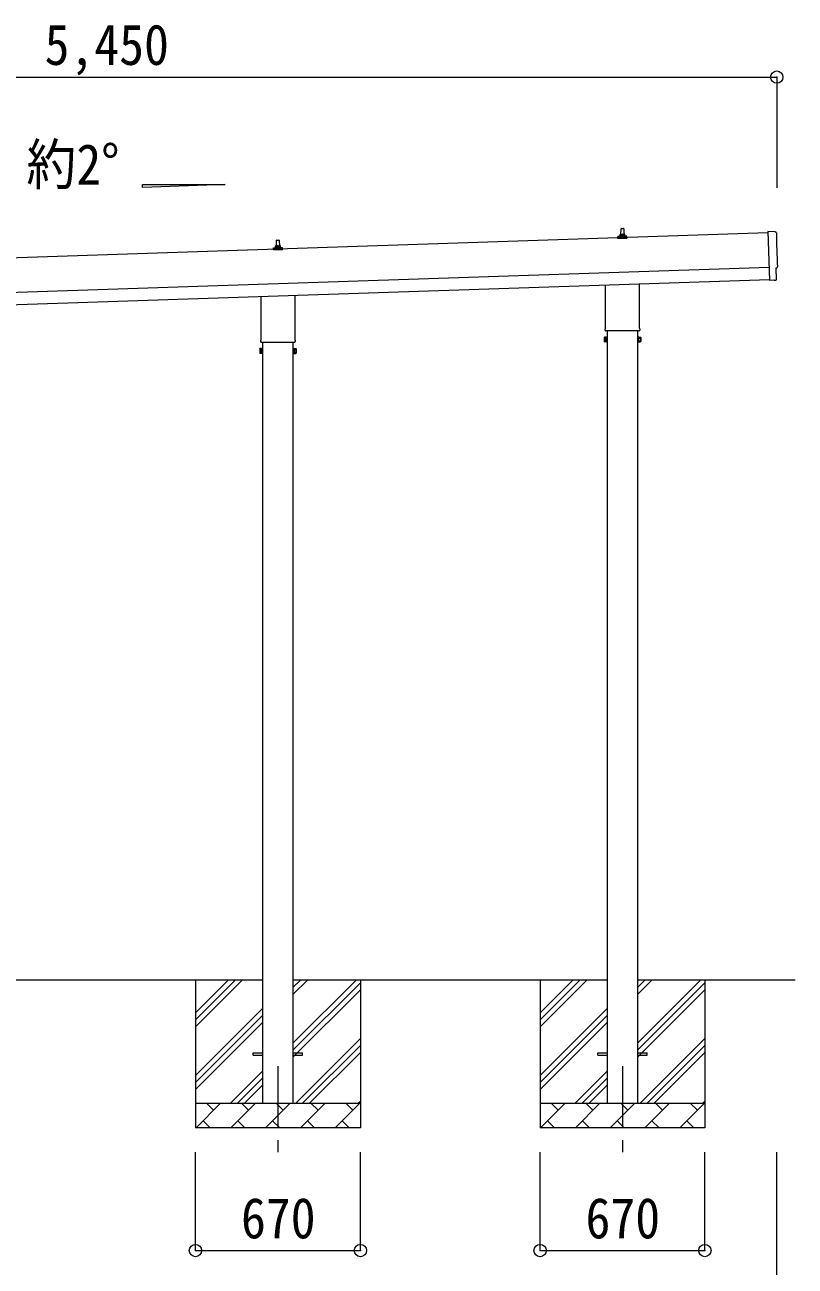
# Model space of a CAD drawing. Units: millimetres at full size, sheet at 1:50. Extents: x -14053 to 14053, y -9700 to 9700.
# Drawn here: x 6008 to 9138, y -6551 to -1507 of the extents above; entities that cross this region are included whole.
import ezdxf
from ezdxf.enums import TextEntityAlignment as Align

# ---------------------------------------------------------------- set-up
doc = ezdxf.new("R2010")
doc.units = ezdxf.units.MM
doc.header["$LTSCALE"] = 50
doc.header["$PDMODE"] = 32
doc.header["$PDSIZE"] = 50
doc.linetypes.add('CHAIN1', pattern=[8, 5, -1, 1, -1])
doc.layers.add('0-8_TABLE1', color=6, linetype='Continuous', lineweight=9)
doc.layers.add('0-F', color=7, linetype='Continuous', lineweight=9)
doc.styles.add('ＭＳ ゴシック', font='')
doc.styles.get('ＭＳ ゴシック').set_extended_font_data('MS Gothic')

msp = doc.modelspace()

# ---------------------------------------------------------------- linework, layer by layer
at = {"layer": '0-8_TABLE1'}
for p, q in [((3613.51, -1719.58), (9063.51, -1719.58)), ((6701.51, -6487.7), (7371.51, -6487.7)), ((8101.51, -6487.7), (8771.51, -6487.7))]:
    msp.add_line(p, q, dxfattribs=at)
at = {"layer": '0-F', "color": 6}
for p, q in [((9063.51, -1719.58), (9063.51, -2169.58)), ((6701.51, -6487.7), (6701.51, -6087.7)), ((7371.51, -6487.7), (7371.51, -6087.7)), ((8101.51, -6487.7), (8101.51, -6087.7)), ((8771.51, -6487.7), (8771.51, -6087.7)), ((9063.51, -7187.7), (9063.51, -6087.7))]:
    msp.add_line(p, q, dxfattribs=at)
at = {"layer": '0-F', "color": 4}
for p, q in [((9027.3, -2352.28), (3644.29, -2531.72)), ((8418.26, -2374.94), (8418.26, -2367.22)), ((8418.64, -2366.44), (8454.38, -2366.44)), ((8419.02, -2366.25), (8425.75, -2364.62)), ((8426.13, -2364.44), (8446.89, -2364.44)), ((8426.51, -2363.65), (8426.51, -2359.44)), ((8427.51, -2359.44), (8445.51, -2359.44)), ((8430.51, -2359.44), (8431.24, -2335.91)), ((8432.24, -2334.94), (8440.78, -2334.94)), ((8441.78, -2335.91), (8442.51, -2359.44)), ((8446.51, -2363.65), (8446.51, -2359.44)), ((8454, -2366.25), (8447.27, -2364.62)), ((8454.76, -2374.94), (8454.76, -2367.22)), ((9057.3, -2347.77), (9027.13, -2347.2)), ((9027.13, -2347.2), (9033.75, -2545.95)), ((7018.26, -2421.6), (7018.26, -2413.89)), ((7018.64, -2413.1), (7054.38, -2413.1)), ((7019.02, -2412.92), (7025.75, -2411.29)), ((7026.13, -2411.1), (7046.89, -2411.1)), ((7026.51, -2410.32), (7026.51, -2406.1)), ((7027.51, -2406.1), (7045.51, -2406.1)), ((7030.51, -2406.1), (7031.24, -2382.58)), ((7032.24, -2381.6), (7040.78, -2381.6)), ((7041.78, -2382.58), (7042.51, -2406.1)), ((7046.51, -2410.32), (7046.51, -2406.1)), ((7054, -2412.92), (7047.27, -2411.29)), ((7054.76, -2421.6), (7054.76, -2413.89)), ((8454.76, -2374.94), (8418.26, -2374.94)), ((7054.76, -2421.6), (7018.26, -2421.6)), ((3648.95, -2671.64), (9031.96, -2492.21)), ((9061.45, -2494.61), (9061.96, -2494.59)), ((9063.02, -2541.61), (9061.45, -2494.61)), ((3650.62, -2721.61), (9033.63, -2542.18)), ((8368.21, -2738.93), (8368.21, -2564.36)), ((8504.81, -2559.81), (8504.81, -2738.93)), ((9051.94, -2544.43), (9033.75, -2545.95)), ((9052.63, -2545.04), (9051.94, -2544.43)), ((9053.37, -2545.29), (9060.28, -2544.7)), ((6968.21, -2785.59), (6968.21, -2611.03)), ((7104.81, -2606.47), (7104.81, -2785.59)), ((8366.51, -2747.7), (8366.51, -2742.2)), ((8504.45, -2751.2), (8368.57, -2751.2)), ((8374.01, -2751.2), (8374.01, -5888.7)), ((8499.01, -5888.7), (8499.01, -2751.2)), ((8506.51, -2742.2), (8506.51, -2747.7)), ((6962.51, -2823.87), (6963.27, -2822.55)), ((6962.51, -2823.87), (6962.51, -2840.87)), ((6969.51, -2822.55), (6963.27, -2822.55)), ((6966.51, -2794.37), (6966.51, -2788.87)), ((7104.45, -2797.87), (6968.57, -2797.87)), ((6969.51, -2842.18), (6969.51, -2822.55)), ((6969.51, -2823.17), (6972.01, -2823.17)), ((6972.01, -2821.87), (6974.01, -2821.87)), ((6972.01, -2842.87), (6972.01, -2821.87)), ((6974.01, -2797.87), (6974.01, -5888.7)), ((6974.01, -2821.87), (6974.01, -2842.87)), ((7099.01, -5888.7), (7099.01, -2797.87)), ((7101.01, -2821.87), (7099.01, -2821.87)), ((7101.01, -2842.87), (7101.01, -2821.87)), ((7103.51, -2823.17), (7101.01, -2823.17)), ((7103.51, -2822.55), (7109.75, -2822.55)), ((7103.51, -2842.18), (7103.51, -2822.55)), ((7106.51, -2788.87), (7106.51, -2794.37)), ((7110.51, -2823.87), (7109.75, -2822.55)), ((7110.51, -2823.87), (7110.51, -2840.87)), ((8362.51, -2777.2), (8363.27, -2775.88)), ((8362.51, -2777.2), (8362.51, -2794.2)), ((8362.51, -2794.2), (8363.27, -2795.51)), ((8369.51, -2775.88), (8363.27, -2775.88)), ((8369.51, -2780.79), (8363.27, -2780.79)), ((8369.51, -2790.61), (8363.27, -2790.61)), ((8369.51, -2795.51), (8363.27, -2795.51)), ((8369.51, -2795.51), (8369.51, -2775.88)), ((8369.51, -2776.5), (8372.01, -2776.5)), ((8372.01, -2794.9), (8369.51, -2794.9)), ((8372.01, -2775.2), (8374.01, -2775.2)), ((8372.01, -2796.2), (8372.01, -2775.2)), ((8374.01, -2796.2), (8372.01, -2796.2)), ((8374.01, -2775.2), (8374.01, -2796.2)), ((8501.01, -2775.2), (8499.01, -2775.2)), ((8499.01, -2796.2), (8501.01, -2796.2)), ((8501.01, -2796.2), (8501.01, -2775.2)), ((8503.51, -2776.5), (8501.01, -2776.5)), ((8501.01, -2794.9), (8503.51, -2794.9)), ((8503.51, -2775.88), (8509.75, -2775.88)), ((8503.51, -2795.51), (8503.51, -2775.88)), ((8503.51, -2780.79), (8509.75, -2780.79)), ((8503.51, -2790.61), (8509.75, -2790.61)), ((8503.51, -2795.51), (8509.75, -2795.51)), ((8510.51, -2777.2), (8509.75, -2775.88)), ((8510.51, -2794.2), (8509.75, -2795.51)), ((8510.51, -2777.2), (8510.51, -2794.2)), ((6962.51, -2840.87), (6963.27, -2842.18)), ((6969.51, -2827.46), (6963.27, -2827.46)), ((6969.51, -2837.27), (6963.27, -2837.27)), ((6969.51, -2842.18), (6963.27, -2842.18)), ((6972.01, -2841.57), (6969.51, -2841.57)), ((6974.01, -2842.87), (6972.01, -2842.87)), ((7099.01, -2842.87), (7101.01, -2842.87)), ((7101.01, -2841.57), (7103.51, -2841.57)), ((7103.51, -2827.46), (7109.75, -2827.46)), ((7103.51, -2837.27), (7109.75, -2837.27)), ((7103.51, -2842.18), (7109.75, -2842.18)), ((7110.51, -2840.87), (7109.75, -2842.18)), ((6936.51, -5693.2), (6936.51, -5684.2)), ((6936.51, -5684.2), (6974.01, -5684.2)), ((6936.51, -5693.2), (6974.01, -5693.2)), ((7099.01, -5684.2), (7136.51, -5684.2)), ((7099.01, -5693.2), (7136.51, -5693.2)), ((7136.51, -5693.2), (7136.51, -5684.2)), ((8336.51, -5693.2), (8336.51, -5684.2)), ((8336.51, -5684.2), (8374.01, -5684.2)), ((8336.51, -5693.2), (8374.01, -5693.2)), ((8499.01, -5684.2), (8536.51, -5684.2)), ((8499.01, -5693.2), (8536.51, -5693.2)), ((8536.51, -5693.2), (8536.51, -5684.2))]:
    msp.add_line(p, q, dxfattribs=at)
at = {"layer": '0-F'}
for p, q in [((6974.01, -5388.7), (5699.01, -5388.7)), ((6701.51, -5388.7), (6701.51, -5988.7)), ((6701.51, -5522.18), (6834.99, -5388.7)), ((6701.51, -5550.46), (6863.28, -5388.7)), ((6701.51, -5578.75), (6891.56, -5388.7)), ((7099.01, -5417.52), (7127.83, -5388.7)), ((7099.01, -5445.81), (7156.12, -5388.7)), ((7099.01, -5643.8), (7354.11, -5388.7)), ((8374.01, -5388.7), (7099.01, -5388.7)), ((7371.51, -5388.7), (7371.51, -5988.7)), ((8101.51, -5388.7), (8101.51, -5988.7)), ((8101.51, -5522.18), (8234.99, -5388.7)), ((8101.51, -5550.46), (8263.28, -5388.7)), ((8101.51, -5578.75), (8291.56, -5388.7)), ((8499.01, -5417.52), (8527.83, -5388.7)), ((8499.01, -5445.81), (8556.12, -5388.7)), ((8499.01, -5643.8), (8754.11, -5388.7)), ((9138.26, -5388.7), (8499.01, -5388.7)), ((8771.51, -5388.7), (8771.51, -5988.7)), ((7099.01, -5672.08), (7371.51, -5399.58)), ((7099.01, -5700.37), (7371.51, -5427.87)), ((8499.01, -5672.08), (8771.51, -5399.58)), ((8499.01, -5700.37), (8771.51, -5427.87)), ((6701.51, -5776.74), (6974.01, -5504.24)), ((6701.51, -5805.02), (6974.01, -5532.52)), ((8101.51, -5776.74), (8374.01, -5504.24)), ((8101.51, -5805.02), (8374.01, -5532.52)), ((6701.51, -5833.31), (6974.01, -5560.81)), ((8101.51, -5833.31), (8374.01, -5560.81)), ((7108.67, -5888.7), (7371.51, -5625.86)), ((8508.67, -5888.7), (8771.51, -5625.86)), ((7136.95, -5888.7), (7371.51, -5654.14)), ((7165.24, -5888.7), (7371.51, -5682.42)), ((8536.95, -5888.7), (8771.51, -5654.14)), ((8565.24, -5888.7), (8771.51, -5682.42)), ((6844.11, -5888.7), (6974.01, -5758.8)), ((6872.39, -5888.7), (6974.01, -5787.08)), ((8244.11, -5888.7), (8374.01, -5758.8)), ((8272.39, -5888.7), (8374.01, -5787.08)), ((6900.68, -5888.7), (6974.01, -5815.37)), ((8300.68, -5888.7), (8374.01, -5815.37)), ((6701.51, -5888.7), (7371.51, -5888.7)), ((6703.67, -5988.7), (6803.67, -5888.7)), ((6775.11, -5917.25), (6746.56, -5888.7)), ((6845.09, -5988.7), (6945.09, -5888.7)), ((6916.54, -5917.25), (6887.98, -5888.7)), ((6986.51, -5988.7), (7086.51, -5888.7)), ((7057.96, -5917.25), (7029.4, -5888.7)), ((7127.93, -5988.7), (7227.93, -5888.7)), ((7199.38, -5917.25), (7170.82, -5888.7)), ((7269.35, -5988.7), (7369.35, -5888.7)), ((7340.8, -5917.25), (7312.25, -5888.7)), ((7363.23, -5888.7), (7371.51, -5880.41)), ((8101.51, -5888.7), (8771.51, -5888.7)), ((8103.67, -5988.7), (8203.67, -5888.7)), ((8175.11, -5917.25), (8146.56, -5888.7)), ((8245.09, -5988.7), (8345.09, -5888.7)), ((8316.54, -5917.25), (8287.98, -5888.7)), ((8386.51, -5988.7), (8486.51, -5888.7)), ((8457.96, -5917.25), (8429.4, -5888.7)), ((8527.93, -5988.7), (8627.93, -5888.7)), ((8599.38, -5917.25), (8570.82, -5888.7)), ((8669.35, -5988.7), (8769.35, -5888.7)), ((8740.8, -5917.25), (8712.25, -5888.7)), ((8763.23, -5888.7), (8771.51, -5880.41)), ((7371.51, -5988.7), (6701.51, -5988.7)), ((6732.22, -5960.15), (6760.77, -5988.7)), ((6873.64, -5960.15), (6902.2, -5988.7)), ((7015.06, -5960.15), (7043.62, -5988.7)), ((7156.48, -5960.15), (7185.04, -5988.7)), ((7297.91, -5960.15), (7326.46, -5988.7)), ((8771.51, -5988.7), (8101.51, -5988.7)), ((8132.22, -5960.15), (8160.77, -5988.7)), ((8273.64, -5960.15), (8302.2, -5988.7)), ((8415.06, -5960.15), (8443.62, -5988.7)), ((8556.48, -5960.15), (8585.04, -5988.7)), ((8697.91, -5960.15), (8726.46, -5988.7))]:
    msp.add_line(p, q, dxfattribs=at)
at = {"layer": '0-F', "linetype": 'CHAIN1'}
for p, q in [((7036.51, -5738.7), (7036.51, -6087.7)), ((8436.51, -5738.7), (8436.51, -6087.7))]:
    msp.add_line(p, q, dxfattribs=at)
at = {"layer": '0-F', "color": 4}
msp.add_lwpolyline([(6821.72, -2155.94), (6485.72, -2168.36), (6485.72, -2155.94)], close=True, dxfattribs=at)
for centre, radius, start, end in [((8419.26, -2367.22), 1, 103.62699, 180), ((8425.51, -2363.65), 1, 283.62699, 0), ((8430.6, -2360.07), 4.13, 90, 171.17633), ((8427.51, -2360.44), 1, 90, 180), ((8432.24, -2335.94), 1, 90, 178.60509), ((8439.84, -2359.44), 4.83, 133.60282, 180), ((8433.18, -2359.44), 4.83, 0, 46.39718), ((8440.78, -2335.94), 1, 1.39491, 90), ((8442.42, -2360.07), 4.13, 8.82367, 90), ((8445.51, -2360.44), 1, 0, 90), ((8447.51, -2363.65), 1, 180, 256.37301), ((8453.76, -2367.22), 1, 0, 76.37301), ((9057.21, -2352.27), 4.5, 1.09537, 88.91326), ((7019.26, -2413.89), 1, 103.62699, 180), ((7025.51, -2410.32), 1, 283.62699, 0), ((7030.6, -2406.74), 4.13, 90, 171.17633), ((7027.51, -2407.1), 1, 90, 180), ((7032.24, -2382.6), 1, 90, 178.60509), ((7039.84, -2406.1), 4.83, 133.60282, 180), ((7033.18, -2406.1), 4.83, 0, 46.39718), ((7040.78, -2382.6), 1, 1.39491, 90), ((7042.42, -2406.74), 4.13, 8.82367, 90), ((7045.51, -2407.1), 1, 0, 90), ((7047.51, -2410.32), 1, 180, 256.37301), ((7053.76, -2413.89), 1, 0, 76.37301), ((9061.81, -2490.1), 4.5, 271.90915, 2.73345), ((9053.29, -2544.3), 1, 228.4071, 274.90505), ((8370.51, -2742.2), 4, 125.09963, 180), ((8370.51, -2747.7), 4, 180, 194.47751), ((8370.51, -2747.7), 4, 194.47751, 241.04498), ((8502.51, -2747.7), 4, 298.95502, 345.52249), ((8502.51, -2742.2), 4, 0, 54.90037), ((8502.51, -2747.7), 4, 345.52249, 0), ((6966.86, -2825), 4.34, 145.61575, 214.38425), ((6970.51, -2788.87), 4, 125.09963, 180), ((6970.51, -2794.37), 4, 180, 194.47751), ((6970.51, -2794.37), 4, 194.47751, 241.04498), ((7102.51, -2794.37), 4, 298.95502, 345.52249), ((7102.51, -2788.87), 4, 0, 54.90037), ((7102.51, -2794.37), 4, 345.52249, 0), ((7106.17, -2825), 4.34, 325.61575, 34.38425), ((8378.75, -2785.7), 16.24, 162.41205, 197.58795), ((8366.86, -2778.34), 4.34, 145.61575, 214.38425), ((8366.86, -2793.06), 4.34, 145.61575, 214.38425), ((8494.27, -2785.7), 16.24, 342.41205, 17.58795), ((8506.17, -2778.34), 4.34, 325.61575, 34.38425), ((8506.17, -2793.06), 4.34, 325.61575, 34.38425), ((6978.75, -2832.37), 16.24, 162.41205, 197.58795), ((6966.86, -2839.73), 4.34, 145.61575, 214.38425), ((7094.27, -2832.37), 16.24, 342.41205, 17.58795), ((7106.17, -2839.73), 4.34, 325.61575, 34.38425)]:
    msp.add_arc(centre, radius, start, end, dxfattribs=at)
for centre, major_axis, ratio, start_param, end_param in [((13824.24, -2262.41), (-4760.73, -158.69), 0.99863, 6.2686928, 6.2976566), ((9060.01, -2541.71), (2.25, -2), 0.9974, 5.5252311, 7.0411395)]:
    msp.add_ellipse(centre, major_axis=major_axis, ratio=ratio, start_param=start_param, end_param=end_param, dxfattribs=at)
at = {"layer": '0-F', "color": 6}
for p in [(9063.51, -1719.58), (6701.51, -6487.7), (7371.51, -6487.7), (8101.51, -6487.7), (8771.51, -6487.7)]:
    msp.add_point(p, dxfattribs=at)

# ---------------------------------------------------------------- texts
at = {"layer": '0-8_TABLE1', "color": 7, "style": 'ＭＳ ゴシック', "width": 0.9}
for p in [(6886.51, -6487.7), (8286.51, -6487.7)]:
    msp.add_text('670', height=165, dxfattribs=at).set_placement(p, align=Align.BOTTOM_LEFT)
at = {"layer": '0-F', "style": 'ＭＳ ゴシック', "width": 0.9}
for s, p in [('5,450', (6088.51, -1719.58)), ('約2°', (6014.64, -2206))]:
    msp.add_text(s, height=165, dxfattribs=at).set_placement(p, align=Align.BOTTOM_LEFT)

doc.saveas('drawing.dxf')
